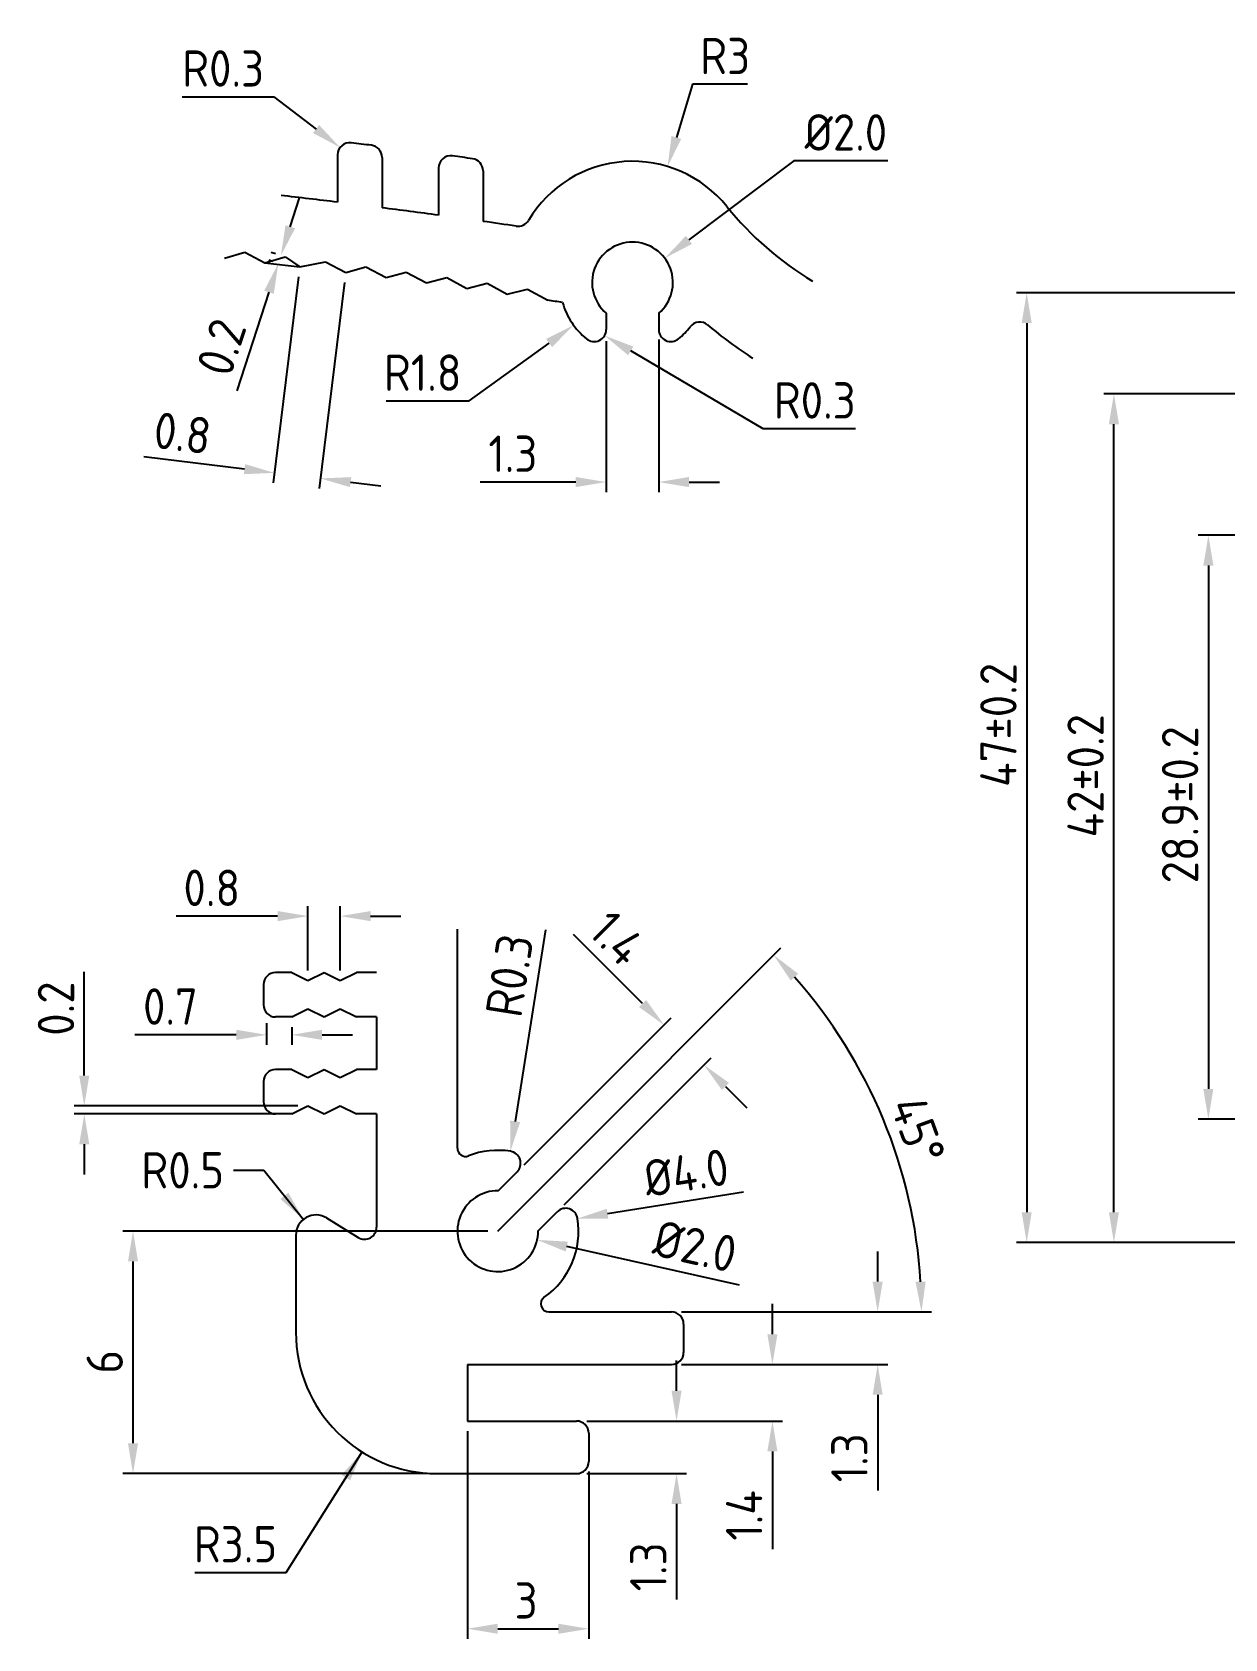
# Model space of a CAD drawing. Extents: x -449 to -275, y 492 to 720.
# Drawn here: x -449.2 to -390.2, y 629.6 to 709.1 of the extents above; entities that cross this region are included whole.
import ezdxf

# ---------------------------------------------------------------- set-up
doc = ezdxf.new("R2010")
doc.units = 0
doc.header["$LTSCALE"] = 0.2
doc.linetypes.add('CENTER', pattern=[50.8, 31.75, -6.35, 6.35, -6.35])
doc.layers.get('0').update_dxf_attribs({"linetype": 'CONTINUOUS'})
doc.layers.get('DEFPOINTS').update_dxf_attribs({"linetype": 'CONTINUOUS'})
doc.layers.add('LAYER1', color=7, linetype='CONTINUOUS')
doc.styles.get("Standard").update_dxf_attribs({"font": 'ISOCP'})
doc.dimstyles.new('ISO-25', dxfattribs={"dimtxt": 2.5, "dimasz": 2.5, "dimexe": 1.25, "dimexo": 0.625, "dimtad": 1, "dimdec": 4, "dimdsep": 46, "dimlunit": 6, "dimtxsty": 'Standard', "dimcen": 2.5, "dimadec": 0, "dimazin": 0, "dimtfac": 1, "dimtdec": 4, "dimtmove": 0, "dimatfit": 3, "dimfxl": 0, "dimtolj": 1, "dimtzin": 0, "dimarcsym": 0})

# ---------------------------------------------------------------- blocks, each defined once
blk = doc.blocks.new('*D21')
at = {"color": 5, "linetype": 'ByBlock'}
for p, q in [((-376.344, 684.172), (-391.491, 684.172)), ((-390.991, 682.672), (-390.991, 656.772)), ((-376.044, 655.272), (-391.491, 655.272))]:
    blk.add_line(p, q, dxfattribs=at)
for points in [[(-391.241, 682.672), (-390.741, 682.672), (-390.991, 684.172)], [(-391.241, 656.772), (-390.741, 656.772), (-390.991, 655.272)]]:
    blk.add_solid(points, dxfattribs=at)
at = {"layer": 'DEFPOINTS', "color": 0, "linetype": 'ByBlock'}
for p in [(-375.844, 684.172), (-390.991, 655.272), (-375.544, 655.272)]:
    blk.add_point(p, dxfattribs=at)
at = {"color": 0, "linetype": 'ByBlock', "insert": (-392.391, 670.833), "char_height": 1.8, "attachment_point": 5, "rotation": 90}
blk.add_mtext('\\A1;28.9±0.2', dxfattribs=at)
blk = doc.blocks.new('*D22')
at = {"color": 5, "linetype": 'ByBlock'}
for p, q in [((-366.544, 691.172), (-396.168, 691.172)), ((-395.668, 650.672), (-395.668, 689.672)), ((-374.544, 649.172), (-396.168, 649.172))]:
    blk.add_line(p, q, dxfattribs=at)
for points in [[(-395.918, 689.672), (-395.418, 689.672), (-395.668, 691.172)], [(-395.918, 650.672), (-395.418, 650.672), (-395.668, 649.172)]]:
    blk.add_solid(points, dxfattribs=at)
at = {"layer": 'DEFPOINTS', "color": 0, "linetype": 'ByBlock'}
for p in [(-395.668, 691.172), (-366.044, 691.172), (-374.044, 649.172)]:
    blk.add_point(p, dxfattribs=at)
at = {"color": 0, "linetype": 'ByBlock', "insert": (-397.069, 672.271), "char_height": 1.8, "attachment_point": 5, "rotation": 90}
blk.add_mtext('\\A1;42±0.2', dxfattribs=at)
blk = doc.blocks.new('*D24')
at = {"color": 5, "linetype": 'ByBlock'}
for p, q in [((-334.544, 696.172), (-400.486, 696.172)), ((-399.986, 694.672), (-399.986, 650.672)), ((-374.544, 649.172), (-400.486, 649.172))]:
    blk.add_line(p, q, dxfattribs=at)
for points in [[(-400.236, 694.672), (-399.736, 694.672), (-399.986, 696.172)], [(-400.236, 650.672), (-399.736, 650.672), (-399.986, 649.172)]]:
    blk.add_solid(points, dxfattribs=at)
at = {"layer": 'DEFPOINTS', "color": 0, "linetype": 'ByBlock'}
for p in [(-334.044, 696.172), (-399.986, 649.172), (-374.044, 649.172)]:
    blk.add_point(p, dxfattribs=at)
at = {"color": 0, "linetype": 'ByBlock', "insert": (-401.386, 674.786), "char_height": 1.8, "attachment_point": 5, "rotation": 90}
blk.add_mtext('\\A1;47±0.2', dxfattribs=at)
blk = doc.blocks.new('*D37')
at = {"color": 5, "linetype": 'ByBlock'}
for p, q in [((-356.39, 739.512), (-374.451, 739.512)), ((-373.951, 729.012), (-373.951, 738.012)), ((-359.39, 727.512), (-374.451, 727.512))]:
    blk.add_line(p, q, dxfattribs=at)
for points in [[(-374.201, 738.012), (-373.701, 738.012), (-373.951, 739.512)], [(-374.201, 729.012), (-373.701, 729.012), (-373.951, 727.512)]]:
    blk.add_solid(points, dxfattribs=at)
at = {"layer": 'DEFPOINTS', "color": 0, "linetype": 'ByBlock'}
for p in [(-373.951, 739.512), (-355.89, 739.512), (-358.89, 727.512)]:
    blk.add_point(p, dxfattribs=at)
at = {"color": 0, "linetype": 'ByBlock', "insert": (-375.351, 733.047), "char_height": 1.8, "attachment_point": 5, "rotation": 90}
blk.add_mtext('\\A1;6', dxfattribs=at)
blk = doc.blocks.new('*D38')
at = {"layer": 'DEFPOINTS', "color": 0}
for p in [(-408.539, 658.221), (-423.34, 652.562), (-426.168, 649.733), (-423.638, 645.733), (-417.568, 645.733)]:
    blk.add_point(p, dxfattribs=at)
at = {"layer": 'LAYER1', "color": 5, "lineweight": -2}
for p, q in [((-422.986, 652.915), (-412.155, 663.747)), ((-417.068, 645.733), (-404.693, 645.733))]:
    blk.add_line(p, q, dxfattribs=at)
blk.add_arc((-430.168, 645.733), 24.975, 3.44177, 41.55823, dxfattribs=at)
at = {"layer": 'LAYER1', "color": 5}
for points in [[(-411.662, 662.13), (-411.298, 662.472), (-412.508, 663.393)], [(-404.989, 647.24), (-405.488, 647.225), (-405.193, 645.733)]]:
    blk.add_solid(points, dxfattribs=at)
at = {"layer": 'LAYER1', "color": 0, "insert": (-405.374, 654.727), "char_height": 1.8, "attachment_point": 5, "rotation": 289.93662}
blk.add_mtext('\\A1;45°', dxfattribs=at)
blk = doc.blocks.new('*D39')
at = {"layer": 'DEFPOINTS', "color": 0}
for p in [(-415.962, 657.959), (-425.214, 652.667), (-423.234, 650.688)]:
    blk.add_point(p, dxfattribs=at)
at = {"layer": 'LAYER1', "color": 5, "lineweight": -2}
for p, q in [((-419.003, 661), (-422.425, 664.422)), ((-424.86, 653.021), (-417.589, 660.293)), ((-422.88, 651.041), (-415.609, 658.313)), ((-414.902, 656.899), (-413.841, 655.838))]:
    blk.add_line(p, q, dxfattribs=at)
at = {"layer": 'LAYER1', "color": 5}
for points in [[(-418.826, 661.177), (-419.18, 660.823), (-417.942, 659.939)], [(-414.725, 657.075), (-415.078, 656.722), (-415.962, 657.959)]]:
    blk.add_solid(points, dxfattribs=at)
at = {"layer": 'LAYER1', "color": 0, "insert": (-420.254, 664.231), "char_height": 1.8, "attachment_point": 5, "rotation": 315}
blk.add_mtext('\\A1;1.4', dxfattribs=at)
blk = doc.blocks.new('*D40')
at = {"color": 5, "linetype": 'ByBlock'}
for p, q in [((-365.29, 752.412), (-365.29, 755.603)), ((-363.69, 752.412), (-363.69, 755.603)), ((-366.79, 755.103), (-371.812, 755.103)), ((-362.19, 755.103), (-360.69, 755.103))]:
    blk.add_line(p, q, dxfattribs=at)
for points in [[(-366.79, 755.353), (-366.79, 754.853), (-365.29, 755.103)], [(-362.19, 755.353), (-362.19, 754.853), (-363.69, 755.103)]]:
    blk.add_solid(points, dxfattribs=at)
at = {"layer": 'DEFPOINTS', "color": 0, "linetype": 'ByBlock'}
for p in [(-363.69, 755.103), (-365.29, 751.912), (-363.69, 751.912)]:
    blk.add_point(p, dxfattribs=at)
at = {"color": 0, "linetype": 'ByBlock', "insert": (-370.051, 756.503), "char_height": 1.8, "attachment_point": 5}
blk.add_mtext('\\A1;0.8', dxfattribs=at)
blk = doc.blocks.new('*D41')
at = {"color": 5, "linetype": 'ByBlock'}
for p, q in [((-368.837, 749.228), (-373.858, 749.228)), ((-367.337, 749.811), (-367.337, 748.728)), ((-366.09, 749.612), (-366.09, 748.728)), ((-364.59, 749.228), (-363.09, 749.228))]:
    blk.add_line(p, q, dxfattribs=at)
for points in [[(-368.837, 749.478), (-368.837, 748.978), (-367.337, 749.228)], [(-364.59, 749.478), (-364.59, 748.978), (-366.09, 749.228)]]:
    blk.add_solid(points, dxfattribs=at)
at = {"layer": 'DEFPOINTS', "color": 0, "linetype": 'ByBlock'}
for p in [(-367.337, 750.311), (-366.09, 750.112), (-366.09, 749.228)]:
    blk.add_point(p, dxfattribs=at)
at = {"color": 0, "linetype": 'ByBlock', "insert": (-372.097, 750.628), "char_height": 1.8, "attachment_point": 5}
blk.add_mtext('\\A1;0.7', dxfattribs=at)
blk = doc.blocks.new('*D42')
at = {"color": 5, "linetype": 'ByBlock'}
for p, q in [((-376.364, 747.212), (-376.364, 752.342)), ((-365.79, 745.712), (-376.864, 745.712)), ((-366.59, 745.312), (-376.864, 745.312)), ((-376.364, 743.812), (-376.364, 742.312))]:
    blk.add_line(p, q, dxfattribs=at)
for points in [[(-376.614, 747.212), (-376.114, 747.212), (-376.364, 745.712)], [(-376.614, 743.812), (-376.114, 743.812), (-376.364, 745.312)]]:
    blk.add_solid(points, dxfattribs=at)
at = {"layer": 'DEFPOINTS', "color": 0, "linetype": 'ByBlock'}
for p in [(-376.364, 745.312), (-366.09, 745.312), (-365.29, 745.712)]:
    blk.add_point(p, dxfattribs=at)
at = {"color": 0, "linetype": 'ByBlock', "insert": (-377.764, 750.527), "char_height": 1.8, "attachment_point": 5, "rotation": 90}
blk.add_mtext('\\A1;0.2', dxfattribs=at)
blk = doc.blocks.new('*D43')
at = {"color": 5, "linetype": 'ByBlock'}
for p, q in [((-366.362, 722.617), (-362.614, 728.585)), ((-370.897, 722.617), (-366.362, 722.617))]:
    blk.add_line(p, q, dxfattribs=at)
blk.add_solid([(-363.623, 727.447), (-363.2, 727.181), (-362.614, 728.585)], dxfattribs=at)
at = {"layer": 'DEFPOINTS', "color": 0, "linetype": 'ByBlock'}
for p in [(-358.89, 734.512), (-362.614, 728.585)]:
    blk.add_point(p, dxfattribs=at)
at = {"color": 0, "linetype": 'ByBlock', "insert": (-368.879, 724.017), "char_height": 1.8, "attachment_point": 5}
blk.add_mtext('\\A1;R3.5', dxfattribs=at)
blk = doc.blocks.new('*D44')
at = {"layer": 'DEFPOINTS', "color": 0}
for p in [(-425.544, 653.684), (-425.638, 653.092)]:
    blk.add_point(p, dxfattribs=at)
at = {"layer": 'LAYER1', "color": 5, "lineweight": -2}
blk.add_line((-423.813, 664.653), (-425.311, 655.166), dxfattribs=at)
at = {"layer": 'LAYER1', "color": 5}
blk.add_solid([(-425.558, 655.205), (-425.064, 655.127), (-425.544, 653.684)], dxfattribs=at)
at = {"layer": 'LAYER1', "color": 0, "insert": (-425.589, 662.385), "char_height": 1.8, "attachment_point": 5, "rotation": 81.03188}
blk.add_mtext('\\A1;R0.3', dxfattribs=at)
blk = doc.blocks.new('*D45')
at = {"layer": 'DEFPOINTS', "color": 0}
for p in [(-420.806, 694.276), (-418.2, 694.36), (-418.2, 686.807)]:
    blk.add_point(p, dxfattribs=at)
at = {"layer": 'LAYER1', "color": 5, "lineweight": -2}
for p, q in [((-420.806, 693.776), (-420.806, 686.307)), ((-418.2, 693.86), (-418.2, 686.307)), ((-422.306, 686.807), (-427.041, 686.807)), ((-416.7, 686.807), (-415.2, 686.807))]:
    blk.add_line(p, q, dxfattribs=at)
at = {"layer": 'LAYER1', "color": 5}
for points in [[(-422.306, 687.057), (-422.306, 686.557), (-420.806, 686.807)], [(-416.7, 687.057), (-416.7, 686.557), (-418.2, 686.807)]]:
    blk.add_solid(points, dxfattribs=at)
at = {"layer": 'LAYER1', "color": 0, "insert": (-425.423, 688.207), "char_height": 1.8, "attachment_point": 5}
blk.add_mtext('\\A1;1.3', dxfattribs=at)
blk = doc.blocks.new('*D46')
at = {"layer": 'DEFPOINTS', "color": 0}
for p in [(-417.764, 702.425), (-419.5, 696.682)]:
    blk.add_point(p, dxfattribs=at)
at = {"layer": 'LAYER1', "color": 5, "lineweight": -2}
for p, q in [((-416.533, 706.493), (-417.329, 703.861)), ((-413.799, 706.493), (-416.533, 706.493))]:
    blk.add_line(p, q, dxfattribs=at)
at = {"layer": 'LAYER1', "color": 5}
blk.add_solid([(-417.569, 703.933), (-417.09, 703.788), (-417.764, 702.425)], dxfattribs=at)
at = {"layer": 'LAYER1', "color": 0, "insert": (-414.916, 707.893), "char_height": 1.8, "attachment_point": 5}
blk.add_mtext('\\A1;R3', dxfattribs=at)
blk = doc.blocks.new('*D47')
at = {"layer": 'DEFPOINTS', "color": 0}
for p in [(-417.904, 697.886), (-419.5, 696.682)]:
    blk.add_point(p, dxfattribs=at)
at = {"layer": 'LAYER1', "color": 5, "lineweight": -2}
for p, q in [((-411.508, 702.71), (-416.706, 698.789)), ((-406.866, 702.71), (-411.508, 702.71))]:
    blk.add_line(p, q, dxfattribs=at)
at = {"layer": 'LAYER1', "color": 5}
blk.add_solid([(-416.857, 698.989), (-416.556, 698.59), (-417.904, 697.886)], dxfattribs=at)
at = {"layer": 'LAYER1', "color": 0, "insert": (-408.937, 704.111), "char_height": 1.8, "attachment_point": 5}
blk.add_mtext('\\A1;%%C2.0', dxfattribs=at)
blk = doc.blocks.new('*D48')
at = {"layer": 'DEFPOINTS', "color": 0}
for p in [(-419.5, 696.682), (-422.416, 694.57)]:
    blk.add_point(p, dxfattribs=at)
at = {"layer": 'LAYER1', "color": 5, "lineweight": -2}
for p, q in [((-427.589, 690.821), (-423.63, 693.689)), ((-431.689, 690.821), (-427.589, 690.821))]:
    blk.add_line(p, q, dxfattribs=at)
at = {"layer": 'LAYER1', "color": 5}
blk.add_solid([(-423.777, 693.892), (-423.484, 693.487), (-422.416, 694.57)], dxfattribs=at)
at = {"layer": 'LAYER1', "color": 0, "insert": (-429.889, 692.221), "char_height": 1.8, "attachment_point": 5}
blk.add_mtext('\\A1;R1.8', dxfattribs=at)
blk = doc.blocks.new('*D49')
at = {"layer": 'DEFPOINTS', "color": 0}
for p in [(-421.4, 694.36), (-420.883, 694.056)]:
    blk.add_point(p, dxfattribs=at)
at = {"layer": 'LAYER1', "color": 5, "lineweight": -2}
for p, q in [((-413.025, 689.448), (-419.589, 693.298)), ((-408.464, 689.448), (-413.025, 689.448))]:
    blk.add_line(p, q, dxfattribs=at)
at = {"layer": 'LAYER1', "color": 5}
blk.add_solid([(-419.462, 693.513), (-419.715, 693.082), (-420.883, 694.056)], dxfattribs=at)
at = {"layer": 'LAYER1', "color": 0, "insert": (-410.481, 690.848), "char_height": 1.8, "attachment_point": 5}
blk.add_mtext('\\A1;R0.3', dxfattribs=at)
blk = doc.blocks.new('*D50')
at = {"layer": 'DEFPOINTS', "color": 0}
for p in [(-433.977, 703.367), (-433.5, 703.003)]:
    blk.add_point(p, dxfattribs=at)
at = {"layer": 'LAYER1', "color": 5, "lineweight": -2}
for p, q in [((-441.788, 705.876), (-437.253, 705.876)), ((-437.253, 705.876), (-435.168, 704.279))]:
    blk.add_line(p, q, dxfattribs=at)
at = {"layer": 'LAYER1', "color": 5}
blk.add_solid([(-435.016, 704.478), (-435.32, 704.081), (-433.977, 703.367)], dxfattribs=at)
at = {"layer": 'LAYER1', "color": 0, "insert": (-439.77, 707.276), "char_height": 1.8, "attachment_point": 5}
blk.add_mtext('\\A1;R0.3', dxfattribs=at)
blk = doc.blocks.new('*D51')
at = {"layer": 'DEFPOINTS', "color": 0}
for p in [(-435.977, 697.461), (-433.7, 697.183), (-434.945, 686.985)]:
    blk.add_point(p, dxfattribs=at)
at = {"layer": 'LAYER1', "color": 5, "lineweight": -2}
for p, q in [((-436.037, 696.964), (-437.282, 686.766)), ((-433.761, 696.687), (-435.005, 686.488)), ((-438.71, 687.444), (-443.695, 688.052)), ((-433.456, 686.803), (-431.967, 686.621))]:
    blk.add_line(p, q, dxfattribs=at)
at = {"layer": 'LAYER1', "color": 5}
for points in [[(-438.68, 687.692), (-438.74, 687.196), (-437.221, 687.262)], [(-433.426, 687.051), (-433.486, 686.555), (-434.945, 686.985)]]:
    blk.add_solid(points, dxfattribs=at)
at = {"layer": 'LAYER1', "color": 0, "insert": (-441.777, 689.229), "char_height": 1.8, "attachment_point": 5, "rotation": 353.04253}
blk.add_mtext('\\A1;0.8', dxfattribs=at)
blk = doc.blocks.new('*D52')
at = {"layer": 'DEFPOINTS', "color": 0}
for p in [(-437.033, 697.627), (-436.827, 697.56), (-436.7, 697.949)]:
    blk.add_point(p, dxfattribs=at)
at = {"layer": 'LAYER1', "color": 5, "lineweight": -2}
for p, q in [((-436.444, 699.443), (-435.98, 700.869)), ((-437.302, 697.715), (-437.509, 697.782)), ((-437.176, 698.104), (-437.383, 698.171)), ((-437.497, 696.201), (-439.082, 691.322))]:
    blk.add_line(p, q, dxfattribs=at)
at = {"layer": 'LAYER1', "color": 5}
for points in [[(-436.681, 699.52), (-436.206, 699.366), (-436.907, 698.016)], [(-437.735, 696.278), (-437.259, 696.123), (-437.033, 697.627)]]:
    blk.add_solid(points, dxfattribs=at)
at = {"layer": 'LAYER1', "color": 0, "insert": (-439.853, 693.481), "char_height": 1.8, "attachment_point": 5, "rotation": 72.00078}
blk.add_mtext('\\A1;0.2', dxfattribs=at)
blk = doc.blocks.new('*D54')
at = {"color": 5, "linetype": 'ByBlock'}
for p, q in [((-368.976, 742.525), (-367.476, 742.525)), ((-367.476, 742.525), (-365.517, 740.091))]:
    blk.add_line(p, q, dxfattribs=at)
blk.add_solid([(-366.263, 741.416), (-366.653, 741.103), (-365.517, 740.091)], dxfattribs=at)
at = {"layer": 'DEFPOINTS', "color": 0, "linetype": 'ByBlock'}
for p in [(-365.517, 740.091), (-364.89, 739.312)]:
    blk.add_point(p, dxfattribs=at)
at = {"color": 0, "linetype": 'ByBlock', "insert": (-371.493, 742.525), "char_height": 1.8, "attachment_point": 5}
blk.add_mtext('\\A1;R0.5', dxfattribs=at)
blk = doc.blocks.new('*D57')
at = {"layer": 'DEFPOINTS', "color": 0}
for p in [(-428.12, 650.17), (-424.216, 649.297)]:
    blk.add_point(p, dxfattribs=at)
at = {"layer": 'LAYER1', "color": 5, "lineweight": -2}
blk.add_line((-414.198, 647.058), (-422.752, 648.97), dxfattribs=at)
at = {"layer": 'LAYER1', "color": 5}
blk.add_solid([(-422.698, 649.214), (-422.807, 648.726), (-424.216, 649.297)], dxfattribs=at)
at = {"layer": 'LAYER1', "color": 0, "insert": (-416.401, 648.985), "char_height": 1.8, "attachment_point": 5, "rotation": 347.40116}
blk.add_mtext('\\A1;%%C2.0', dxfattribs=at)
blk = doc.blocks.new('*D58')
at = {"layer": 'DEFPOINTS', "color": 0}
for p in [(-427.668, 640.333), (-421.668, 638.333), (-421.668, 630.054)]:
    blk.add_point(p, dxfattribs=at)
at = {"layer": 'LAYER1', "color": 5, "lineweight": -2}
for p, q in [((-427.668, 639.833), (-427.668, 629.554)), ((-421.668, 637.833), (-421.668, 629.554)), ((-426.168, 630.054), (-423.168, 630.054))]:
    blk.add_line(p, q, dxfattribs=at)
at = {"layer": 'LAYER1', "color": 5}
for points in [[(-426.168, 630.304), (-426.168, 629.804), (-427.668, 630.054)], [(-423.168, 630.304), (-423.168, 629.804), (-421.668, 630.054)]]:
    blk.add_solid(points, dxfattribs=at)
at = {"layer": 'LAYER1', "color": 0, "insert": (-424.766, 631.454), "char_height": 1.8, "attachment_point": 5}
blk.add_mtext('\\A1;3', dxfattribs=at)
blk = doc.blocks.new('*D59')
at = {"layer": 'DEFPOINTS', "color": 0}
for p in [(-422.268, 640.333), (-422.268, 637.733), (-417.32, 637.733)]:
    blk.add_point(p, dxfattribs=at)
at = {"layer": 'LAYER1', "color": 5, "lineweight": -2}
for p, q in [((-417.32, 641.833), (-417.32, 643.333)), ((-421.768, 640.333), (-416.82, 640.333)), ((-421.768, 637.733), (-416.82, 637.733)), ((-417.32, 636.233), (-417.32, 631.499))]:
    blk.add_line(p, q, dxfattribs=at)
at = {"layer": 'LAYER1', "color": 5}
for points in [[(-417.57, 641.833), (-417.07, 641.833), (-417.32, 640.333)], [(-417.57, 636.233), (-417.07, 636.233), (-417.32, 637.733)]]:
    blk.add_solid(points, dxfattribs=at)
at = {"layer": 'LAYER1', "color": 0, "insert": (-418.72, 633.116), "char_height": 1.8, "attachment_point": 5, "rotation": 90}
blk.add_mtext('\\A1;1.3', dxfattribs=at)
blk = doc.blocks.new('*D60')
at = {"layer": 'DEFPOINTS', "color": 0}
for p in [(-417.568, 643.133), (-422.268, 640.333), (-412.574, 640.333)]:
    blk.add_point(p, dxfattribs=at)
at = {"layer": 'LAYER1', "color": 5, "lineweight": -2}
for p, q in [((-412.574, 644.633), (-412.574, 646.133)), ((-417.068, 643.133), (-412.074, 643.133)), ((-421.768, 640.333), (-412.074, 640.333)), ((-412.574, 638.833), (-412.574, 633.993))]:
    blk.add_line(p, q, dxfattribs=at)
at = {"layer": 'LAYER1', "color": 5}
for points in [[(-412.824, 644.633), (-412.324, 644.633), (-412.574, 643.133)], [(-412.824, 638.833), (-412.324, 638.833), (-412.574, 640.333)]]:
    blk.add_solid(points, dxfattribs=at)
at = {"layer": 'LAYER1', "color": 0, "insert": (-413.974, 635.663), "char_height": 1.8, "attachment_point": 5, "rotation": 90}
blk.add_mtext('\\A1;1.4', dxfattribs=at)
blk = doc.blocks.new('*D61')
at = {"layer": 'DEFPOINTS', "color": 0}
for p in [(-417.568, 645.733), (-417.568, 643.133), (-407.363, 643.133)]:
    blk.add_point(p, dxfattribs=at)
at = {"layer": 'LAYER1', "color": 5, "lineweight": -2}
for p, q in [((-407.363, 647.233), (-407.363, 648.733)), ((-417.068, 645.733), (-406.863, 645.733)), ((-417.068, 643.133), (-406.863, 643.133)), ((-407.363, 641.633), (-407.363, 636.899))]:
    blk.add_line(p, q, dxfattribs=at)
at = {"layer": 'LAYER1', "color": 5}
for points in [[(-407.613, 647.233), (-407.113, 647.233), (-407.363, 645.733)], [(-407.613, 641.633), (-407.113, 641.633), (-407.363, 643.133)]]:
    blk.add_solid(points, dxfattribs=at)
at = {"layer": 'LAYER1', "color": 0, "insert": (-408.763, 638.516), "char_height": 1.8, "attachment_point": 5, "rotation": 90}
blk.add_mtext('\\A1;1.3', dxfattribs=at)
blk = doc.blocks.new('*D62')
at = {"layer": 'DEFPOINTS', "color": 0}
for p in [(-422.217, 650.357), (-430.119, 649.11)]:
    blk.add_point(p, dxfattribs=at)
at = {"layer": 'LAYER1', "color": 5, "lineweight": -2}
blk.add_line((-413.997, 651.654), (-420.735, 650.591), dxfattribs=at)
at = {"layer": 'LAYER1', "color": 5}
blk.add_solid([(-420.774, 650.838), (-420.696, 650.344), (-422.217, 650.357)], dxfattribs=at)
at = {"layer": 'LAYER1', "color": 0, "insert": (-416.844, 652.622), "char_height": 1.8, "attachment_point": 5, "rotation": 8.96812}
blk.add_mtext('\\A1;%%C4.0', dxfattribs=at)

msp = doc.modelspace()

# ---------------------------------------------------------------- linework, layer by layer
for p, q in [((-434.1003, 703.0027), (-434.1003, 700.6585)), ((-431.9003, 702.8778), (-431.9003, 700.3821)), ((-429.1003, 702.3532), (-429.1003, 700.0126)), ((-426.9003, 702.2157), (-426.9003, 699.7084)), ((-439.7003, 697.8868), (-438.7003, 698.1783)), ((-438.7003, 698.1783), (-437.7003, 697.6623)), ((-437.7003, 697.6623), (-436.7003, 697.949)), ((-436.7003, 697.949), (-435.9767, 697.4607)), ((-435.9767, 697.4607), (-434.7003, 697.7096)), ((-434.7003, 697.7096), (-433.7003, 697.183)), ((-433.7003, 697.183), (-432.7003, 697.46)), ((-432.7003, 697.46), (-431.7003, 696.928)), ((-431.7003, 696.928), (-430.7003, 697.2002)), ((-430.7003, 697.2002), (-429.7003, 696.6628)), ((-429.7003, 696.6628), (-428.7003, 696.9302)), ((-428.7003, 696.9302), (-427.7003, 696.3874)), ((-427.7003, 696.3874), (-426.7003, 696.6499)), ((-426.7003, 696.6499), (-425.7003, 696.1018)), ((-425.7003, 696.1018), (-424.7003, 696.3595)), ((-424.7003, 696.3595), (-423.7003, 695.8059)), ((-420.8003, 695.1618), (-420.8003, 694.36)), ((-418.2003, 695.1618), (-418.2003, 694.36)), ((-428.168, 653.8321), (-428.168, 663.7772)), ((-436.368, 662.5333), (-437.168, 662.5333)), ((-436.368, 662.5333), (-435.568, 662.1333)), ((-435.568, 662.1333), (-434.768, 662.5333)), ((-434.768, 662.5333), (-433.968, 662.1333)), ((-433.968, 662.1333), (-433.168, 662.5333)), ((-432.168, 662.5333), (-433.168, 662.5333)), ((-437.768, 661.9333), (-437.768, 660.9333)), ((-436.368, 660.3333), (-437.168, 660.3333)), ((-436.368, 660.3333), (-435.568, 660.7333)), ((-435.568, 660.7333), (-434.768, 660.3333)), ((-434.768, 660.3333), (-433.968, 660.7333)), ((-433.968, 660.7333), (-433.168, 660.3333)), ((-432.168, 660.3333), (-433.168, 660.3333)), ((-432.168, 660.3333), (-432.168, 657.7333)), ((-436.368, 657.7333), (-437.168, 657.7333)), ((-436.368, 657.7333), (-435.568, 657.3333)), ((-435.568, 657.3333), (-434.768, 657.7333)), ((-434.768, 657.7333), (-433.968, 657.3333)), ((-433.968, 657.3333), (-433.168, 657.7333)), ((-432.168, 657.7333), (-433.168, 657.7333)), ((-437.768, 657.1333), (-437.768, 656.1333)), ((-436.368, 655.5333), (-437.168, 655.5333)), ((-436.368, 655.5333), (-435.568, 655.9333)), ((-435.568, 655.9333), (-434.768, 655.5333)), ((-434.768, 655.5333), (-433.968, 655.9333)), ((-433.968, 655.9333), (-433.168, 655.5333)), ((-432.168, 655.5333), (-433.168, 655.5333)), ((-432.168, 655.5333), (-432.168, 649.9333)), ((-426.148, 651.7332), (-425.2137, 652.6675)), ((-424.1681, 649.7533), (-423.2338, 650.6876)), ((-434.6432, 650.3845), (-433.0829, 649.4226)), ((-436.168, 649.5333), (-436.168, 644.7333)), ((-423.6382, 645.7333), (-417.568, 645.7333)), ((-416.968, 645.1333), (-416.968, 643.7333)), ((-427.668, 643.1333), (-417.568, 643.1333)), ((-427.668, 643.1333), (-427.668, 640.3333)), ((-427.668, 640.3333), (-422.268, 640.3333)), ((-421.668, 639.7333), (-421.668, 638.3333)), ((-429.168, 637.7333), (-427.668, 637.7333)), ((-427.668, 637.7333), (-422.268, 637.7333))]:
    msp.add_line(p, q)
at = {"color": 1, "linetype": 'CENTER'}
msp.add_line((-426.168, 649.7333), (-421.3229, 654.5784), dxfattribs=at)
for centre, radius, start, end in [((-433.5003, 703.0027), 0.6, 82.952517, 180), ((-483.5003, 298.5566), 408.125, 82.81083, 82.952517), ((-432.5003, 702.8778), 0.6, 0, 82.81083), ((-428.5003, 702.3532), 0.6, 82.243633, 180), ((-483.5003, 298.5566), 408.125, 82.101716, 82.243633), ((-427.5003, 702.2157), 0.6, 0, 82.101716), ((-419.5003, 696.6816), 6, 38.816242, 149.148609), ((-483.5003, 298.5566), 405.125, 82.996056, 83.394862), ((-483.5003, 298.5566), 405.125, 82.283039, 82.682469), ((-402.3587, 710.4718), 16, 218.816242, 239.063259), ((-483.5003, 298.5566), 405.125, 81.733539, 81.968936), ((-425.1664, 700.0662), 0.6, 261.733539, 329.148609), ((-419.5003, 696.6816), 2, 310.541602, 229.458398), ((-483.5003, 298.5566), 401.725, 81.332771, 81.439245), ((-419.5003, 696.6816), 3.6, 195.922338, 230.70352), ((-421.4003, 694.36), 0.6, 230.70352, 360), ((-417.6003, 694.36), 0.6, 180, 309.29648), ((-419.5003, 696.6816), 3.6, 309.29648, 322.48826), ((-416.1687, 694.1242), 0.6, 49.809912, 142.48826), ((-402.3587, 710.4718), 20.8, 229.809912, 237.489633), ((-437.168, 661.9333), 0.6, 90, 180), ((-437.168, 660.9333), 0.6, 180, 270), ((-437.168, 657.1333), 0.6, 90, 180), ((-437.168, 656.1333), 0.6, 180, 270), ((-427.768, 653.8321), 0.4, 180, 291.323686), ((-426.168, 649.7333), 4, 81.031879, 111.323686), ((-425.638, 653.0917), 0.6, 315, 81.031879), ((-426.168, 649.7333), 2, 89.427004, 0.572996), ((-435.168, 649.5333), 1, 58.345539, 180), ((-422.8096, 650.2633), 0.6, 8.968121, 135), ((-432.768, 649.9333), 0.6, 238.345539, 0), ((-426.168, 649.7333), 4, 305.096801, 8.968121), ((-423.6382, 646.1333), 0.4, 125.096801, 270), ((-417.568, 645.1333), 0.6, 0, 90), ((-429.168, 644.7333), 7, 180, 270), ((-417.568, 643.7333), 0.6, 270, 360), ((-422.268, 639.7333), 0.6, 0, 90), ((-422.268, 638.3333), 0.6, 270, 0)]:
    msp.add_arc(centre, radius, start, end)
at = {"layer": 'LAYER1'}
for p, q in [((-437.7003, 697.6623), (-435.9767, 697.4607)), ((-428.168, 653.8321), (-428.168, 664.6752))]:
    msp.add_line(p, q, dxfattribs=at)

# ---------------------------------------------------------------- dimensions: what is measured, and where the dimension line sits
for center, mpoint, text, override, picture, middle in [((-419.5003, 696.6816), (-417.7636, 702.4248), 'R3', {"dimtxt": 1.8, "dimasz": 1.5, "dimexe": 0.5, "dimexo": 0.5, "dimgap": 0.5, "dimtih": 1, "dimtoh": 1, "dimdec": 3, "dimcen": 0, "dimclrd": 5, "dimclre": 5, "dimtp": 0.2, "dimtdec": 1, "dimtofl": 0}, '*D46', (-414.916, 706.4933)), ((-433.5003, 703.0027), (-433.9767, 703.3674), 'R0.3', {"dimtxt": 1.8, "dimasz": 1.5, "dimexe": 0.5, "dimexo": 0.5, "dimgap": 0.5, "dimtih": 1, "dimtoh": 1, "dimdec": 3, "dimcen": 0, "dimclrd": 5, "dimclre": 5, "dimtp": 0.2, "dimtdec": 1, "dimtofl": 0}, '*D50', (-439.7704, 705.8757)), ((-419.5003, 696.6816), (-417.9036, 697.8861), '%%C2.0', {"dimtxt": 1.8, "dimasz": 1.5, "dimexe": 0.5, "dimexo": 0.5, "dimgap": 0.5, "dimtih": 1, "dimtoh": 1, "dimdec": 3, "dimcen": 0, "dimclrd": 5, "dimclre": 5, "dimtp": 0.2, "dimtdec": 1, "dimtofl": 0}, '*D47', (-408.9372, 702.7104)), ((-419.5003, 696.6816), (-422.4156, 694.5695), 'R1.8', {"dimtxt": 1.8, "dimasz": 1.5, "dimexe": 0.5, "dimexo": 0.5, "dimgap": 0.5, "dimtih": 1, "dimtoh": 1, "dimdec": 3, "dimcen": 0, "dimclrd": 5, "dimclre": 5, "dimtp": 0.2, "dimtdec": 1, "dimtofl": 0}, '*D48', (-429.889, 690.8213)), ((-421.4003, 694.36), (-420.8827, 694.0565), 'R0.3', {"dimtxt": 1.8, "dimasz": 1.5, "dimexe": 0.5, "dimexo": 0.5, "dimgap": 0.5, "dimtih": 1, "dimtoh": 1, "dimdec": 3, "dimcen": 0, "dimclrd": 5, "dimclre": 5, "dimtp": 0.2, "dimtdec": 1, "dimtofl": 0}, '*D49', (-410.4813, 689.4478)), ((-425.638, 653.0917), (-425.5445, 653.6844), 'R0.3', {"dimtxt": 1.8, "dimasz": 1.5, "dimexe": 0.5, "dimexo": 0.5, "dimgap": 0.5, "dimdec": 3, "dimcen": 0, "dimclrd": 5, "dimclre": 5, "dimtp": 0.2, "dimtdec": 1, "dimtofl": 0}, '*D44', (-424.2059, 662.1663))]:
    dim = msp.add_radius_dim(center=center, mpoint=mpoint, text=text, dimstyle='ISO-25', override=override, dxfattribs=at)
    dim.commit()
    dim.dimension.update_dxf_attribs({"geometry": picture, "text_midpoint": middle, "dimtype": 164})
for base, p1, p2, angle, text, picture, middle, dimtype in [((-437.0334, 697.6273), (-436.7003, 697.949), (-436.8266, 697.5601), 252.00078, '0.2', '*D52', (-438.5212, 693.0482), 161), ((-434.9448, 686.9846), (-435.9767, 697.4607), (-433.7003, 697.183), 353.042526, '0.8', '*D51', (-441.9468, 687.8391), 161), ((-415.9622, 657.9592), (-425.2137, 652.6675), (-423.2338, 650.6876), 315, '1.4', '*D39', (-421.2443, 663.2413), 161), ((-407.3627, 643.1333), (-417.568, 645.7333), (-417.568, 643.1333), 90, '1.3', '*D61', (-407.3627, 638.516), 160), ((-412.5742, 640.3333), (-417.568, 643.1333), (-422.268, 640.3333), 90, '1.4', '*D60', (-412.5742, 635.6633), 160), ((-417.3205, 637.7333), (-422.268, 640.3333), (-422.268, 637.7333), 90, '1.3', '*D59', (-417.3205, 633.116), 160)]:
    dim = msp.add_linear_dim(base=base, p1=p1, p2=p2, angle=angle, text=text, dimstyle='ISO-25', override={"dimtxt": 1.8, "dimasz": 1.5, "dimexe": 0.5, "dimexo": 0.5, "dimgap": 0.5, "dimdec": 3, "dimcen": 0, "dimclrd": 5, "dimclre": 5, "dimtp": 0.2, "dimtdec": 1, "dimtofl": 0}, dxfattribs=at)
    dim.commit()
    dim.dimension.update_dxf_attribs({"geometry": picture, "text_midpoint": middle, "dimtype": dimtype})
for base, p1, p2, picture, middle in [((-399.9863, 649.1718), (-334.0438, 696.1718), (-374.0438, 649.1718), '*D24', (-399.9863, 674.7859)), ((-395.6684, 691.1718), (-374.0438, 649.1718), (-366.0438, 691.1718), '*D22', (-395.6684, 672.2707)), ((-390.9906, 655.2718), (-375.8438, 684.1718), (-375.5438, 655.2718), '*D21', (-390.9906, 670.8335))]:
    dim = msp.add_linear_dim(base=base, p1=p1, p2=p2, angle=90, dimstyle='ISO-25', override={"dimtxt": 1.8, "dimasz": 1.5, "dimexe": 0.5, "dimexo": 0.5, "dimgap": 0.5, "dimdec": 3, "dimcen": 0, "dimclrd": 5, "dimclre": 5, "dimtol": 1, "dimtp": 0.2, "dimtm": 0.2, "dimtdec": 1, "dimtofl": 0}, dxfattribs=at)
    dim.commit()
    dim.dimension.update_dxf_attribs({"geometry": picture, "text_midpoint": middle, "dimtype": 160})
for base, p1, p2, text, override, picture, middle in [((-418.2003, 686.8068), (-420.8062, 694.2759), (-418.2003, 694.36), '1.3', {"dimtxt": 1.8, "dimasz": 1.5, "dimexe": 0.5, "dimexo": 0.5, "dimgap": 0.5, "dimtih": 1, "dimtoh": 1, "dimdec": 3, "dimcen": 0, "dimclrd": 5, "dimclre": 5, "dimtp": 0.2, "dimtdec": 1, "dimtofl": 0}, '*D45', (-425.4235, 686.8068)), ((-421.668, 630.0541), (-427.668, 640.3333), (-421.668, 638.3333), '3', {"dimtxt": 1.8, "dimasz": 1.5, "dimexe": 0.5, "dimexo": 0.5, "dimgap": 0.5, "dimdec": 3, "dimcen": 0, "dimclrd": 5, "dimclre": 5, "dimtp": 0.2, "dimtdec": 1, "dimtofl": 0}, '*D58', (-424.7656, 630.0541))]:
    dim = msp.add_linear_dim(base=base, p1=p1, p2=p2, text=text, dimstyle='ISO-25', override=override, dxfattribs=at)
    dim.commit()
    dim.dimension.update_dxf_attribs({"geometry": picture, "text_midpoint": middle, "dimtype": 160})
for base, p1, p2, text, picture, middle in [((-433.968, 665.3241), (-435.568, 662.1333), (-433.968, 662.1333), '0.8', '*D40', (-440.3287, 665.3241)), ((-436.368, 659.449), (-437.6142, 660.5322), (-436.368, 660.3333), '0.7', '*D41', (-442.3749, 659.449))]:
    dim = msp.add_linear_dim(base=base, p1=p1, p2=p2, text=text, dimstyle='ISO-25', override={"dimtxt": 1.8, "dimasz": 1.5, "dimexe": 0.5, "dimexo": 0.5, "dimgap": 0.5, "dimdec": 3, "dimcen": 0, "dimclrd": 5, "dimclre": 5, "dimtp": 0.2, "dimtdec": 1, "dimtofl": 0}, dxfattribs=at)
    dim.commit()
    dim.dimension.update_dxf_attribs({"geometry": picture, "text_midpoint": middle, "dimtype": 160, "insert": (-70.2777, -89.7789)})
dim = msp.add_angular_dim_2l(base=(-408.5394, 658.2206), line1=((-423.6382, 645.7333), (-417.568, 645.7333)), line2=((-426.168, 649.7333), (-423.3396, 652.5617)), dimstyle='ISO-25', override={"dimtxt": 1.8, "dimasz": 1.5, "dimexe": 0.5, "dimexo": 0.5, "dimgap": 0.5, "dimdec": 0, "dimcen": 0, "dimclrd": 5, "dimclre": 5, "dimtp": 0.2, "dimtdec": 0, "dimtofl": 0}, dxfattribs=at)
dim.commit()
dim.dimension.update_dxf_attribs({"geometry": '*D38', "text_midpoint": (-406.6902, 654.2491), "dimtype": 162})
for base, p1, p2, text, picture, middle in [((-446.6419, 655.5333), (-435.568, 655.9333), (-436.368, 655.5333), '0.2', '*D42', (-446.6419, 660.7481)), ((-444.2283, 649.7333), (-429.168, 637.7333), (-426.168, 649.7333), '6', '*D37', (-444.2283, 643.2685))]:
    dim = msp.add_linear_dim(base=base, p1=p1, p2=p2, angle=90, text=text, dimstyle='ISO-25', override={"dimtxt": 1.8, "dimasz": 1.5, "dimexe": 0.5, "dimexo": 0.5, "dimgap": 0.5, "dimdec": 3, "dimcen": 0, "dimclrd": 5, "dimclre": 5, "dimtp": 0.2, "dimtdec": 1, "dimtofl": 0}, dxfattribs=at)
    dim.commit()
    dim.dimension.update_dxf_attribs({"geometry": picture, "text_midpoint": middle, "dimtype": 160, "insert": (-70.2777, -89.7789)})
for center, mpoint, text, override, picture, middle in [((-435.168, 649.5333), (-435.795, 650.3123), 'R0.5', {"dimtxt": 1.8, "dimasz": 1.5, "dimexe": 0.5, "dimexo": 0.5, "dimgap": 0.5, "dimtih": 1, "dimtoh": 1, "dimdec": 3, "dimcen": 0, "dimclrd": 5, "dimclre": 5, "dimtp": 0.2, "dimtdec": 1, "dimtofl": 0, "dimtmove": 1}, '*D54', (-441.771, 652.7459)), ((-429.168, 644.7333), (-432.8914, 638.8057), 'R3.5', {"dimtxt": 1.8, "dimasz": 1.5, "dimexe": 0.5, "dimexo": 0.5, "dimgap": 0.5, "dimtih": 1, "dimtoh": 1, "dimdec": 3, "dimcen": 0, "dimclrd": 5, "dimclre": 5, "dimtp": 0.2, "dimtdec": 1, "dimtofl": 0}, '*D43', (-439.157, 632.8385))]:
    dim = msp.add_radius_dim(center=center, mpoint=mpoint, text=text, dimstyle='ISO-25', override=override, dxfattribs=at)
    dim.commit()
    dim.dimension.update_dxf_attribs({"geometry": picture, "text_midpoint": middle, "dimtype": 164, "insert": (-70.2777, -89.7789)})
dim = msp.add_diameter_dim_2p(p1=(-430.1191, 649.1098), p2=(-422.2169, 650.3569), text='%%C4.0', dimstyle='ISO-25', override={"dimtxt": 1.8, "dimasz": 1.5, "dimexe": 0.5, "dimexo": 0.5, "dimgap": 0.5, "dimdec": 3, "dimcen": 0, "dimclrd": 5, "dimclre": 5, "dimtp": 0.2, "dimtdec": 1, "dimtofl": 0, "dimtmove": 1}, dxfattribs=at)
dim.commit()
dim.dimension.update_dxf_attribs({"geometry": '*D62', "text_midpoint": (-416.6254, 651.2393)})
dim = msp.add_diameter_dim_2p(p1=(-428.1198, 650.1696), p2=(-424.2162, 649.2971), text='%%C2.0', dimstyle='ISO-25', override={"dimtxt": 1.8, "dimasz": 1.5, "dimexe": 0.5, "dimexo": 0.5, "dimgap": 0.5, "dimdec": 3, "dimcen": 0, "dimclrd": 5, "dimclre": 5, "dimtp": 0.2, "dimtdec": 1, "dimtofl": 0}, dxfattribs=at)
dim.commit()
dim.dimension.update_dxf_attribs({"geometry": '*D57', "text_midpoint": (-416.7064, 647.6186), "dimtype": 163})

doc.saveas('drawing.dxf')
